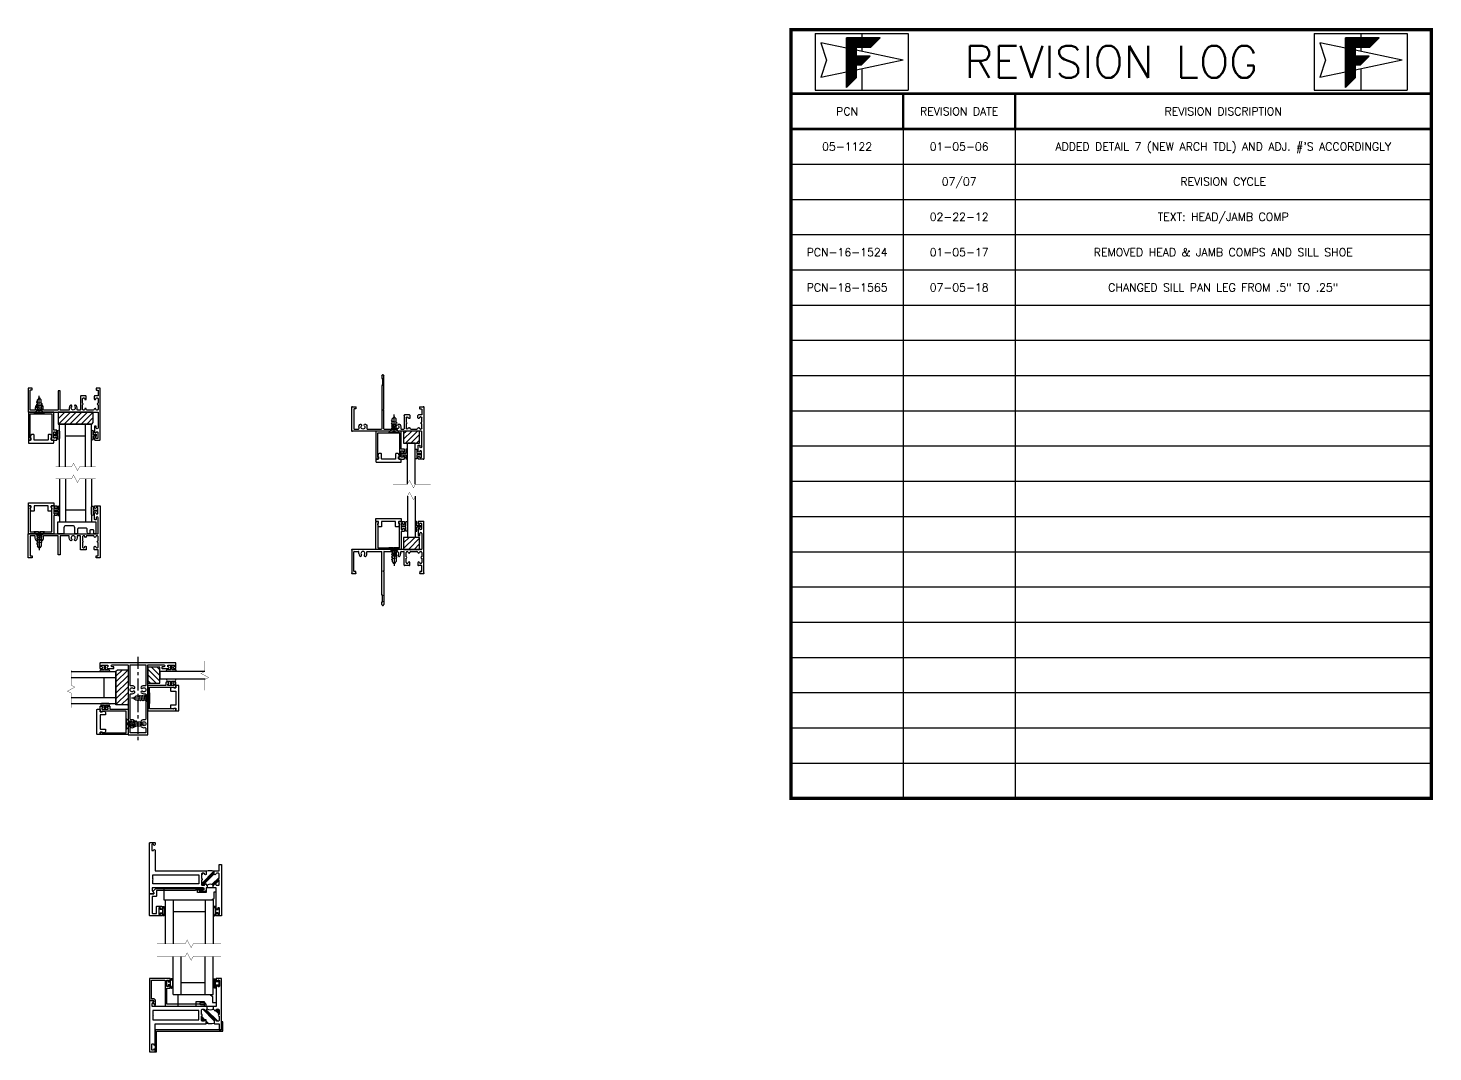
# Model space of a CAD drawing. Extents: x -29.3 to 58.9, y -1.2 to 31.7.
# Drawn here: x 14.96 to 58.85, y -0.31 to 31.66 of the extents above; entities that cross this region are included whole.
import ezdxf
from ezdxf.enums import TextEntityAlignment as Align

# ---------------------------------------------------------------- set-up
doc = ezdxf.new("R2010")
doc.units = 0
doc.header["$MEASUREMENT"] = 0
doc.linetypes.add('CENTER2', pattern=[1.125, 0.75, -0.125, 0.125, -0.125])
doc.layers.get('0').update_dxf_attribs({"linetype": 'CONTINUOUS'})
for name, color, linetype in [('CENTERLINE', 40, 'CENTER2'), ('FRAME', 1, 'CONTINUOUS'), ('GLASS', 7, 'CONTINUOUS'), ('GLAZING', 7, 'CONTINUOUS'), ('MISC', 7, 'CONTINUOUS'), ('REVISION LOG', 7, 'CONTINUOUS'), ('SEAL', 7, 'CONTINUOUS'), ('SETTING_BLOCK', 4, 'CONTINUOUS'), ('TEXT', 7, 'CONTINUOUS'), ('TITLE-BLOCK', 7, 'CONTINUOUS')]:
    doc.layers.add(name, color=color, linetype=linetype)
doc.styles.get("Standard").update_dxf_attribs({"font": 'simplex.shx'})
pattern_1 = [(45, (-3.13188, 1.49164), (-0.08838835, 0.08838835), [])]

# ---------------------------------------------------------------- blocks, each defined once
blk = doc.blocks.new('2058')
for p, q in [((0.985, 0.865), (0.985, 0.831)), ((0.985, 0.831), (0.985, 0.812)), ((0.985, 0.637), (0.985, 0.448)), ((1.148, 0.875), (0.995, 0.875)), ((1.035, 0.812), (1.035, 0.815)), ((1.035, 0.632), (1.035, 0.637)), ((1.035, 0.448), (1.035, 0.496)), ((1.045, 0.825), (1.075, 0.825)), ((1.075, 0.622), (1.045, 0.622)), ((1.085, 0.815), (1.085, 0.632)), ((1.096, 0.496), (1.096, 0.015)), ((1.158, -0.74), (1.158, 0.865)), ((1.081, 0), (-1.081, 0)), ((0.995, 0.438), (1.025, 0.438)), ((-1.091, -0.01), (-1.091, -0.74)), ((-1.029, -0.681), (-1.029, -0.072)), ((-1.019, -0.062), (-0.876, -0.062)), ((-0.866, -0.125), (-0.866, -0.072)), ((-0.616, -0.125), (-0.616, -0.072)), ((-0.606, -0.062), (-0.164, -0.062)), ((-0.154, -1.41), (-0.154, -0.072)), ((-0.092, -0.072), (-0.092, -0.662)), ((-0.082, -0.062), (0.183, -0.062)), ((0.193, -0.125), (0.193, -0.072)), ((0.443, -0.125), (0.443, -0.072)), ((0.453, -0.062), (0.533, -0.062)), ((0.543, -0.488), (0.543, -0.072)), ((0.606, -0.225), (0.606, -0.093)), ((0.606, -0.407), (0.606, -0.275)), ((0.637, -0.062), (0.645, -0.062)), ((0.645, -0.438), (0.637, -0.438)), ((0.726, -0.488), (0.726, -0.413)), ((0.757, -0.062), (0.945, -0.062)), ((0.976, -0.413), (0.976, -0.488)), ((1.057, -0.062), (1.065, -0.062)), ((1.065, -0.438), (1.057, -0.438)), ((1.096, -0.093), (1.096, -0.225)), ((1.096, -0.275), (1.096, -0.407)), ((-1.081, -0.75), (-0.976, -0.75)), ((-0.976, -0.688), (-1.019, -0.688)), ((-0.966, -0.74), (-0.966, -0.698)), ((-0.117, -0.662), (-0.091, -0.662)), ((-0.117, -0.662), (-0.092, -0.687)), ((-0.092, -0.687), (-0.092, -1.719)), ((0.711, -0.503), (0.558, -0.503)), ((1.086, -0.503), (0.991, -0.503)), ((1.033, -0.697), (1.033, -0.74)), ((1.086, -0.687), (1.043, -0.687)), ((1.043, -0.75), (1.148, -0.75)), ((1.096, -0.677), (1.096, -0.513)), ((-0.127, -1.437), (-0.154, -1.41)), ((-0.154, -1.652), (-0.127, -1.625)), ((-0.154, -1.719), (-0.154, -1.652)), ((-0.127, -1.625), (-0.127, -1.437))]:
    blk.add_line(p, q)
for centre, radius, start, end in [((0.995, 0.865), 0.01, 90, 180), ((1.01, 0.812), 0.025, 180, 0), ((1.01, 0.637), 0.025, 0, 180), ((0.995, 0.448), 0.01, 180, 270), ((1.025, 0.448), 0.01, 270, 360), ((1.045, 0.815), 0.01, 90, 180), ((1.045, 0.632), 0.01, 180, 270), ((1.066, 0.496), 0.0305, 0, 180), ((1.075, 0.815), 0.01, 0, 90), ((1.075, 0.632), 0.01, 270, 360), ((1.148, 0.865), 0.01, 0, 90), ((1.081, 0.015), 0.015, 270, 0), ((-1.081, -0.01), 0.01, 90, 180), ((-1.019, -0.072), 0.01, 90, 180), ((-0.876, -0.072), 0.01, 0, 90), ((-0.741, -0.125), 0.125, 180, 220.5288), ((-0.813, -0.186), 0.0312, 220.5288, 40.5287), ((-0.741, -0.125), 0.0625, 319.4712, 220.5288), ((-0.67, -0.186), 0.0312, 139.4712, 319.4712), ((-0.741, -0.125), 0.125, 319.4712, 0), ((-0.606, -0.072), 0.01, 90, 180), ((-0.164, -0.072), 0.01, 0, 90), ((-0.082, -0.072), 0.01, 90, 180), ((0.183, -0.072), 0.01, 360, 90), ((0.318, -0.125), 0.125, 180, 220.5288), ((0.247, -0.186), 0.0312, 220.5288, 40.5287), ((0.318, -0.125), 0.0625, 319.4712, 220.5288), ((0.39, -0.186), 0.0312, 139.4712, 319.4712), ((0.318, -0.125), 0.125, 319.4712, 0), ((0.453, -0.072), 0.01, 90, 180), ((0.533, -0.072), 0.01, 0, 90), ((0.637, -0.093), 0.031, 90, 180), ((0.606, -0.25), 0.025, 270, 90), ((0.637, -0.407), 0.031, 180, 270), ((0.645, -0.093), 0.031, 6.1506, 90), ((0.645, -0.407), 0.031, 270, 353.8494), ((0.701, -0.087), 0.025, 186.1506, 0), ((0.701, -0.413), 0.025, 0, 173.8494), ((0.757, -0.093), 0.031, 90, 173.8494), ((0.945, -0.093), 0.031, 6.1506, 90), ((1.001, -0.087), 0.025, 180, 353.8494), ((1.001, -0.413), 0.025, 6.1506, 180), ((1.057, -0.093), 0.031, 90, 173.8494), ((1.057, -0.407), 0.031, 186.1506, 270), ((1.065, -0.093), 0.031, 0, 90), ((1.065, -0.407), 0.031, 270, 0), ((1.096, -0.25), 0.025, 90, 270), ((-1.081, -0.74), 0.01, 180, 270), ((-1.081, -0.74), 0.01, 180, 270), ((-1.019, -0.678), 0.01, 180, 270), ((-0.976, -0.698), 0.01, 0, 90), ((-0.976, -0.74), 0.01, 270, 0), ((0.558, -0.488), 0.015, 180, 270), ((0.711, -0.488), 0.015, 270, 0), ((0.991, -0.488), 0.015, 180, 270), ((1.043, -0.697), 0.01, 90, 180), ((1.043, -0.74), 0.01, 180, 270), ((1.086, -0.513), 0.01, 360, 90), ((1.086, -0.677), 0.01, 270, 360), ((1.148, -0.74), 0.01, 270, 0), ((-0.123, -1.719), 0.031, 180, 0)]:
    blk.add_arc(centre, radius, start, end)
for p in [(1.148, 0.875), (1.148, 0.875), (-1.091, -0.01), (-1.081, 0), (-1.081, 0), (0.274, -0.202), (0.363, -0.202), (-1.091, -0.74), (-1.081, -0.75), (-0.966, -0.74), (1.033, -0.74), (1.148, -0.75), (1.158, -0.74), (-0.127, -1.437), (-0.127, -1.625), (-0.123, -1.75)]:
    blk.add_point(p)
blk = doc.blocks.new('Flat_HD_#8xp50')
for p, q in [((-0.027, 0.043), (-0.166, 0.043)), ((-0.166, 0.043), (-0.082, -0.057)), ((-0.027, 0.043), (-0.027, -0.002)), ((0, 0.06), (0, -0.522)), ((0.166, 0.043), (0.027, 0.043)), ((0.027, 0.043), (0.027, -0.002)), ((0.166, 0.043), (0.082, -0.057)), ((0.082, -0.057), (-0.082, -0.057)), ((0.027, -0.002), (-0.027, -0.002))]:
    blk.add_line(p, q)
at = {"linetype": 'Continuous'}
for p, q in [((-0.044, -0.057), (-0.065, -0.06)), ((0.065, -0.122), (-0.065, -0.141)), ((-0.061, -0.057), (-0.061, -0.059)), ((-0.061, -0.08), (-0.061, -0.141)), ((-0.061, -0.162), (-0.061, -0.222)), ((0.065, -0.204), (-0.061, -0.222)), ((-0.061, -0.243), (-0.061, -0.303)), ((0.065, -0.285), (-0.061, -0.303)), ((-0.061, -0.324), (-0.061, -0.389)), ((0.061, -0.057), (0.061, -0.102)), ((0.061, -0.123), (0.061, -0.183)), ((0.061, -0.204), (0.061, -0.264)), ((0.061, -0.286), (0.061, -0.389)), ((-0.006, -0.457), (0.006, -0.457))]:
    blk.add_line(p, q, dxfattribs=at)
for centre, radius, start, end in [((-0.061, -0.08), 0.0211, 90, 270), ((-0.061, -0.08), 0.0211, 90, 270), ((-0.061, -0.162), 0.0211, 90, 270), ((-0.061, -0.162), 0.0211, 90, 270), ((-0.061, -0.243), 0.0211, 90, 270), ((-0.061, -0.324), 0.0211, 90, 270), ((-0.137, -0.496), 0.131, 20.7051, 54.5638), ((0.137, -0.496), 0.131, 125.4362, 159.2949), ((0.061, -0.102), 0.0211, 270, 90), ((0.061, -0.183), 0.0211, 270, 90), ((0.061, -0.264), 0.0211, 276.6964, 90), ((-0.006, -0.448), 0.00861, 191.7651, 270), ((0.006, -0.448), 0.00861, 270, 348.2349)]:
    blk.add_arc(centre, radius, start, end, dxfattribs=at)
blk = doc.blocks.new('2017 SCREW ON STOP')
blk.add_lwpolyline([(0.89, 0.7925, -0.4142136), (0.88, 0.7825), (0.85, 0.7825, -0.4142136), (0.84, 0.7925), (0.84, 0.81, 0.4142136), (0.83, 0.82), (0.8, 0.82, 0.4142136), (0.79, 0.81), (0.79, 0.63, 0.4142136), (0.8, 0.62), (0.83, 0.62, 0.4142136), (0.84, 0.63), (0.84, 0.6475, -0.4142136), (0.85, 0.6575), (0.88, 0.6575, -0.4142136), (0.89, 0.6475), (0.89, 0.575, -0.4142136), (0.88, 0.565), (0.8, 0.565, 0.4142136), (0.79, 0.555), (0.79, 0), (0, 0), (0, 0.865, -0.4142136), (0.01, 0.875), (0.065, 0.875, -0.4142136), (0.075, 0.865), (0.075, 0.83, -0.4142136), (0.065, 0.82, 0.4142136), (0.055, 0.81), (0.055, 0.055), (0.735, 0.055), (0.735, 0.81, 0.4142136), (0.725, 0.82, -0.4142136), (0.715, 0.83), (0.715, 0.865, -0.4142136), (0.725, 0.875), (0.88, 0.875, -0.4142136), (0.89, 0.865)], format="xyb", close=True)
blk = doc.blocks.new('2016 SREW STOP CAP')
blk.add_lwpolyline([(-0.385, 0.095), (0, 0.095, -0.414214), (0.01, 0.085), (0.01, 0.01, -0.414214), (0, 0), (-0.06, 0, 0.414214), (-0.07, -0.01), (-0.07, -0.065), (-0.05, -0.076, -0.339454), (-0.045, -0.088), (-0.061, -0.146, -0.339454), (-0.09, -0.168), (-0.155, -0.168, -0.414214), (-0.165, -0.158), (-0.165, -0.01, 0.414214), (-0.175, 0), (-0.385, 0), (-0.595, 0, 0.414214), (-0.605, -0.01), (-0.605, -0.158, -0.414214), (-0.615, -0.168), (-0.68, -0.168, -0.339454), (-0.709, -0.146), (-0.725, -0.088, -0.339454), (-0.72, -0.076), (-0.7, -0.065), (-0.7, -0.01, 0.414214), (-0.71, 0), (-0.77, 0, -0.414214), (-0.78, 0.01), (-0.78, 0.085, -0.414214), (-0.77, 0.095)], format="xyb", close=True)
blk = doc.blocks.new('2018 RF TDL')
for points in [[(-2.24, -0.31), (-0.072, -0.31, -0.414214), (-0.062, -0.32), (-0.062, -0.811, -1), (-0.123, -0.811), (-0.123, -0.76, 0.414214), (-0.133, -0.75), (-0.163, -0.75, 0.414214), (-0.173, -0.76), (-0.173, -0.949, 1), (-0.123, -0.949), (-0.123, -0.937), (-0.073, -0.937), (-0.073, -1.137), (-0.123, -1.137), (-0.123, -1.124, 1), (-0.173, -1.124), (-0.173, -1.177, 0.414214), (-0.163, -1.187), (-0.01, -1.187, 0.414214), (0, -1.177), (0, 1.177, 0.414214), (-0.01, 1.187), (-0.163, 1.187, 0.414214), (-0.173, 1.177), (-0.173, 1.124, 1), (-0.123, 1.124), (-0.123, 1.137), (-0.073, 1.137), (-0.073, 0.937), (-0.123, 0.937), (-0.123, 0.949, 1), (-0.173, 0.949), (-0.173, 0.76, 0.414214), (-0.163, 0.75), (-0.133, 0.75, 0.414214), (-0.123, 0.76), (-0.123, 0.809, -1), (-0.062, 0.809), (-0.062, 0.32, -0.414214), (-0.072, 0.31), (-2.24, 0.31, 0.414214), (-2.25, 0.3), (-2.25, -0.3, 0.414214)], [(-2.051, -0.248), (-2.178, -0.248, -0.414214), (-2.188, -0.238), (-2.188, 0.238, -0.414214), (-2.178, 0.248), (-2.051, 0.248, -0.477743), (-2.022, 0.212, 0.234457), (-1.994, 0.104, 1), (-1.947, 0.145, -2.17601), (-1.853, 0.145, 1), (-1.806, 0.104, 0.234457), (-1.778, 0.212, -0.477743), (-1.749, 0.248), (-0.991, 0.248, -0.477743), (-0.962, 0.212, 0.234457), (-0.934, 0.104, 1), (-0.887, 0.145, -2.17601), (-0.793, 0.145, 1), (-0.746, 0.104, 0.234457), (-0.718, 0.212, -0.477743), (-0.689, 0.248), (-0.072, 0.248, -0.414214), (-0.062, 0.238), (-0.062, -0.238, -0.414214), (-0.072, -0.248), (-0.689, -0.248, -0.477743), (-0.718, -0.212, 0.234457), (-0.746, -0.104, 1), (-0.793, -0.145, -2.17601), (-0.887, -0.145, 1), (-0.934, -0.104, 0.234457), (-0.962, -0.212, -0.477743), (-0.991, -0.248), (-1.749, -0.248, -0.477743), (-1.778, -0.212, 0.234457), (-1.806, -0.104, 1), (-1.853, -0.145, -2.17601), (-1.947, -0.145, 1), (-1.994, -0.104, 0.234457), (-2.022, -0.212, -0.477743)]]:
    blk.add_lwpolyline(points, format="xyb", close=True)
blk = doc.blocks.new('*X8')
at = {"color": 0}
for p, q in [((7.233, 10.235), (7.463, 10.465)), ((7.233, 10.245), (7.452, 10.465)), ((7.233, 10.256), (7.442, 10.465)), ((7.233, 10.266), (7.431, 10.465)), ((7.233, 10.277), (7.42, 10.465)), ((7.233, 10.288), (7.41, 10.465)), ((7.233, 10.298), (7.399, 10.465)), ((7.233, 10.309), (7.389, 10.465)), ((7.233, 10.319), (7.378, 10.465)), ((7.233, 10.33), (7.367, 10.465)), ((7.233, 10.341), (7.357, 10.465)), ((7.233, 10.351), (7.346, 10.465)), ((7.233, 10.362), (7.336, 10.465)), ((7.233, 10.372), (7.325, 10.465)), ((7.233, 10.383), (7.314, 10.465)), ((7.233, 10.394), (7.304, 10.465)), ((7.233, 10.404), (7.293, 10.465)), ((7.233, 10.415), (7.283, 10.465)), ((7.233, 10.426), (7.272, 10.465)), ((7.233, 10.436), (7.261, 10.465)), ((7.233, 10.447), (7.251, 10.465)), ((7.233, 10.457), (7.24, 10.465)), ((7.355, 10.337), (7.233, 10.459)), ((7.355, 10.326), (7.233, 10.448)), ((7.355, 10.316), (7.233, 10.438)), ((7.355, 10.305), (7.233, 10.427)), ((7.355, 10.295), (7.233, 10.416)), ((7.355, 10.284), (7.233, 10.406)), ((7.355, 10.273), (7.233, 10.395)), ((7.355, 10.263), (7.233, 10.385)), ((7.355, 10.252), (7.233, 10.374)), ((7.355, 10.241), (7.233, 10.363)), ((7.355, 10.348), (7.238, 10.465)), ((7.365, 10.348), (7.249, 10.465)), ((7.375, 10.348), (7.259, 10.465)), ((7.386, 10.348), (7.27, 10.465)), ((7.396, 10.348), (7.28, 10.465)), ((7.407, 10.348), (7.291, 10.465)), ((7.418, 10.348), (7.302, 10.465)), ((7.428, 10.348), (7.312, 10.465)), ((7.439, 10.348), (7.323, 10.465)), ((7.449, 10.348), (7.333, 10.465)), ((7.46, 10.348), (7.344, 10.465)), ((7.471, 10.348), (7.355, 10.465)), ((7.357, 10.348), (7.473, 10.465)), ((7.481, 10.348), (7.365, 10.465)), ((7.368, 10.348), (7.484, 10.465)), ((7.492, 10.348), (7.376, 10.465)), ((7.379, 10.348), (7.495, 10.465)), ((7.503, 10.348), (7.386, 10.465)), ((7.389, 10.348), (7.505, 10.465)), ((7.513, 10.348), (7.397, 10.465)), ((7.4, 10.348), (7.516, 10.465)), ((7.524, 10.348), (7.408, 10.465)), ((7.41, 10.348), (7.526, 10.465)), ((7.534, 10.348), (7.418, 10.465)), ((7.421, 10.348), (7.537, 10.465)), ((7.542, 10.351), (7.429, 10.465)), ((7.432, 10.348), (7.548, 10.465)), ((7.548, 10.356), (7.439, 10.465)), ((7.442, 10.348), (7.558, 10.465)), ((7.553, 10.362), (7.45, 10.465)), ((7.453, 10.348), (7.569, 10.465)), ((7.558, 10.367), (7.461, 10.465)), ((7.463, 10.348), (7.58, 10.465)), ((7.563, 10.372), (7.471, 10.465)), ((7.474, 10.348), (7.59, 10.465)), ((7.569, 10.378), (7.482, 10.465)), ((7.485, 10.348), (7.601, 10.465)), ((7.574, 10.383), (7.492, 10.465)), ((7.495, 10.348), (7.611, 10.465)), ((7.579, 10.388), (7.503, 10.465)), ((7.506, 10.348), (7.622, 10.465)), ((7.585, 10.394), (7.514, 10.465)), ((7.516, 10.348), (7.633, 10.465)), ((7.59, 10.399), (7.524, 10.465)), ((7.527, 10.348), (7.643, 10.465)), ((7.595, 10.404), (7.535, 10.465)), ((7.538, 10.348), (7.654, 10.465)), ((7.601, 10.409), (7.546, 10.465)), ((7.606, 10.415), (7.556, 10.465)), ((7.611, 10.42), (7.567, 10.465)), ((7.616, 10.425), (7.577, 10.465)), ((7.622, 10.431), (7.588, 10.465)), ((7.627, 10.436), (7.599, 10.465)), ((7.632, 10.441), (7.609, 10.465)), ((7.638, 10.447), (7.62, 10.465)), ((7.643, 10.452), (7.63, 10.465)), ((7.648, 10.457), (7.641, 10.465)), ((7.654, 10.462), (7.652, 10.465)), ((7.44, 10.145), (7.233, 10.353)), ((7.233, 10.224), (7.355, 10.346)), ((7.435, 10.14), (7.233, 10.342)), ((7.233, 10.213), (7.355, 10.335)), ((7.43, 10.135), (7.233, 10.332)), ((7.233, 10.203), (7.355, 10.325)), ((7.424, 10.129), (7.233, 10.321)), ((7.233, 10.192), (7.355, 10.314)), ((7.416, 10.127), (7.233, 10.31)), ((7.233, 10.182), (7.355, 10.304)), ((7.405, 10.127), (7.233, 10.3)), ((7.233, 10.171), (7.355, 10.293)), ((7.395, 10.127), (7.233, 10.289)), ((7.233, 10.16), (7.355, 10.282)), ((7.384, 10.127), (7.233, 10.279)), ((7.233, 10.15), (7.355, 10.272)), ((7.373, 10.127), (7.233, 10.268)), ((7.233, 10.139), (7.355, 10.261)), ((7.363, 10.127), (7.233, 10.257)), ((7.233, 10.129), (7.355, 10.25)), ((7.355, 10.125), (7.233, 10.247)), ((7.233, 10.118), (7.355, 10.24)), ((7.233, 10.012), (7.457, 10.236)), ((7.233, 10.022), (7.446, 10.236)), ((7.233, 10.033), (7.436, 10.236)), ((7.233, 10.044), (7.425, 10.236)), ((7.233, 10.054), (7.415, 10.236)), ((7.233, 10.065), (7.404, 10.236)), ((7.233, 10.076), (7.393, 10.236)), ((7.233, 10.086), (7.383, 10.236)), ((7.233, 10.097), (7.372, 10.236)), ((7.233, 10.107), (7.362, 10.236)), ((7.355, 10.114), (7.233, 10.236)), ((7.355, 10.104), (7.233, 10.226)), ((7.355, 10.093), (7.233, 10.215)), ((7.355, 10.082), (7.233, 10.204)), ((7.355, 10.072), (7.233, 10.194)), ((7.355, 10.061), (7.233, 10.183)), ((7.359, 10.127), (7.468, 10.236)), ((7.446, 10.151), (7.36, 10.236)), ((7.37, 10.127), (7.478, 10.236)), ((7.451, 10.156), (7.371, 10.236)), ((7.38, 10.127), (7.489, 10.236)), ((7.456, 10.161), (7.382, 10.236)), ((7.391, 10.127), (7.5, 10.236)), ((7.462, 10.167), (7.392, 10.236)), ((7.402, 10.127), (7.51, 10.236)), ((7.467, 10.172), (7.403, 10.236)), ((7.412, 10.127), (7.521, 10.236)), ((7.472, 10.177), (7.413, 10.236)), ((7.477, 10.182), (7.424, 10.236)), ((7.483, 10.188), (7.435, 10.236)), ((7.488, 10.193), (7.445, 10.236)), ((7.493, 10.198), (7.456, 10.236)), ((7.499, 10.204), (7.466, 10.236)), ((7.504, 10.209), (7.477, 10.236)), ((7.509, 10.214), (7.488, 10.236)), ((7.515, 10.22), (7.498, 10.236)), ((7.52, 10.225), (7.509, 10.236)), ((7.525, 10.23), (7.519, 10.236)), ((7.531, 10.236), (7.53, 10.236)), ((7.355, 10.051), (7.233, 10.172)), ((7.355, 10.04), (7.233, 10.162)), ((7.355, 10.029), (7.233, 10.151)), ((7.355, 10.019), (7.233, 10.141)), ((7.355, 10.008), (7.233, 10.13)), ((7.233, 10.001), (7.355, 10.123)), ((7.355, 9.998), (7.233, 10.119)), ((7.233, 9.991), (7.355, 10.113)), ((7.355, 9.987), (7.233, 10.109)), ((7.233, 9.98), (7.355, 10.102)), ((7.355, 9.976), (7.233, 10.098)), ((7.233, 9.969), (7.355, 10.091)), ((7.355, 9.966), (7.233, 10.088)), ((7.233, 9.959), (7.355, 10.081)), ((7.35, 9.96), (7.233, 10.077)), ((7.233, 9.948), (7.355, 10.07)), ((7.345, 9.955), (7.233, 10.066)), ((7.233, 9.938), (7.355, 10.06)), ((7.339, 9.949), (7.233, 10.056)), ((7.233, 9.927), (7.355, 10.049)), ((7.334, 9.944), (7.233, 10.045)), ((7.233, 9.916), (7.355, 10.038)), ((7.329, 9.939), (7.233, 10.035)), ((7.233, 9.906), (7.355, 10.028)), ((7.324, 9.933), (7.233, 10.024)), ((7.233, 9.895), (7.355, 10.017)), ((7.318, 9.928), (7.233, 10.013)), ((7.233, 9.885), (7.355, 10.007)), ((7.313, 9.923), (7.233, 10.003)), ((7.233, 9.874), (7.355, 9.996)), ((7.308, 9.917), (7.233, 9.992)), ((7.233, 9.863), (7.355, 9.985)), ((7.302, 9.912), (7.233, 9.982)), ((7.233, 9.853), (7.355, 9.975)), ((7.297, 9.907), (7.233, 9.971)), ((7.292, 9.902), (7.233, 9.96)), ((7.286, 9.896), (7.233, 9.95)), ((7.281, 9.891), (7.233, 9.939)), ((7.276, 9.886), (7.233, 9.929)), ((7.271, 9.88), (7.233, 9.918)), ((7.265, 9.875), (7.233, 9.907)), ((7.26, 9.87), (7.233, 9.897)), ((7.255, 9.864), (7.233, 9.886)), ((7.249, 9.859), (7.233, 9.876)), ((7.244, 9.854), (7.233, 9.865)), ((7.239, 9.849), (7.233, 9.854)), ((7.233, 9.843), (7.233, 9.844))]:
    blk.add_line(p, q, dxfattribs=at)
blk = doc.blocks.new('05P11-Z-BAR')
h = blk.add_hatch()
h.set_pattern_fill('PLAST', angle=45, style=0)
h.set_pattern_definition([(45, (-0.3846, -1e-07), (-0.176777, 0.176777), []), (45, (-0.4067, 0.0221), (-0.176777, 0.176777), []), (45, (-0.4288, 0.0442), (-0.176777, 0.176777), [])])
h.paths.add_polyline_path([(0.006, 1.12, -0.414214), (-0.018, 1.145, -0.414214), (0.006, 1.17), (0.006, 1.302, 0.414214), (-0.025, 1.333), (-0.063, 1.333, 0.38311), (-0.094, 1.305, -0.947716), (-0.143, 1.308), (-0.143, 1.403, 0.087329), (-0.394, 1.403), (-0.394, 1.308, -1), (-0.443, 1.308, 0.352985), (-0.473, 1.333), (-0.512, 1.333, 0.414214), (-0.544, 1.302), (-0.544, 1.17, -0.414214), (-0.518, 1.145, -0.414214), (-0.544, 1.12), (-0.544, 0.988, 0.414214), (-0.512, 0.957), (-0.474, 0.957, 0.38311), (-0.443, 0.985, -0.898027), (-0.394, 0.985, 0.38311), (-0.363, 0.957, -0.325577), (-0.174, 0.957, 0.363634), (-0.143, 0.982, -0.947716), (-0.094, 0.985, 0.38311), (-0.063, 0.957), (-0.025, 0.957, 0.414214), (0.006, 0.988)])
blk.add_line((-0.087, 0.877), (-0.087, 0.877))
for points in [[(-2.164, 2.28, -0.414214), (-2.154, 2.29), (-2.001, 2.29, -0.414214), (-1.991, 2.28), (-1.991, 2.226, -1), (-2.041, 2.226), (-2.041, 2.23, 0.414214), (-2.051, 2.24), (-2.081, 2.24, 0.414214), (-2.091, 2.23), (-2.091, 2.05, 0.414214), (-2.081, 2.04), (-2.051, 2.04, 0.414214), (-2.041, 2.05), (-2.041, 2.051, -1), (-1.991, 2.051), (-1.991, 1.413), (-0.403, 1.413, -0.414214), (-0.394, 1.403), (-0.394, 1.306, -0.888834), (-0.443, 1.306, 0.377258), (-0.474, 1.333), (-0.512, 1.333, 0.414214), (-0.544, 1.302), (-0.544, 1.17, -1), (-0.544, 1.12), (-0.544, 0.988, 0.414214), (-0.512, 0.957), (-0.474, 0.957, 0.383109), (-0.443, 0.985, -0.898027), (-0.394, 0.985, 0.38311), (-0.363, 0.957), (-0.363, 0.877), (-0.394, 0.877), (-0.394, 0.842, -0.414214), (-0.483, 0.752), (-0.571, 0.752, -1), (-0.571, 0.806), (-0.486, 0.806, 0.859155), (-0.486, 0.877), (-2.074, 0.877, 0.414214), (-2.084, 0.867), (-2.084, 0.797, 0.131652), (-2.082, 0.792), (-2.035, 0.709, -0.577353), (-2.048, 0.687), (-2.154, 0.687, -0.414214), (-2.164, 0.697), (-2.164, 2.28)], [(-0.025, 0.957, 0.414214), (0.006, 0.988), (0.006, 1.12, -1), (0.006, 1.17), (0.006, 1.302, 0.414214), (-0.025, 1.333), (-0.063, 1.333, 0.38311), (-0.094, 1.305, -0.947716), (-0.143, 1.308), (-0.143, 1.403, -0.414214), (-0.133, 1.413), (0.006, 1.413), (0.006, 1.603), (0.086, 1.603), (0.086, 0.01, -0.414214), (0.077, 0), (-0.077, 0, -0.414214), (-0.087, 0.01), (-0.087, 0.064, -1), (-0.037, 0.064), (-0.037, 0.06, 0.414214), (-0.027, 0.05), (0.003, 0.05, 0.414214), (0.014, 0.06), (0.014, 0.24, 0.414214), (0.003, 0.25), (-0.027, 0.25, 0.414214), (-0.037, 0.24), (-0.037, 0.239, -1), (-0.087, 0.239), (-0.087, 0.877), (-0.174, 0.877), (-0.174, 0.957, 0.363634), (-0.143, 0.982, -0.947716), (-0.094, 0.985, 0.38311), (-0.063, 0.957), (-0.025, 0.957)]]:
    blk.add_lwpolyline(points, format="xyb")
blk.add_lwpolyline([(-2.063, 1.16), (-2.063, 1.288), (-0.623, 1.288), (-0.623, 1.002), (-2.063, 1.002), (-2.063, 1.129), (-2.048, 1.145)], close=True)
at = {"color": 7}
for centre, radius, start, end in [((-0.269, 0.638), 0.775, 80.7195, 99.2805), ((-0.269, 0.828), 0.16, 53.9319, 126.0681)]:
    blk.add_arc(centre, radius, start, end, dxfattribs=at)
blk = doc.blocks.new('05P12-1.25in_GLASS_STOP')
for p, q in [((-1.588, 0.25), (-1.624, 0.25)), ((-1.624, 0.25), (-1.624, 0.05)), ((-1.624, 0.05), (-1.588, 0.05)), ((-1.588, 0.197), (-1.588, 0.25)), ((-1.526, 0.197), (-1.588, 0.197)), ((-1.588, 0.05), (-1.588, 0.102)), ((-1.588, 0.102), (-1.526, 0.102)), ((-0.084, 0.197), (-0.022, 0.197)), ((-0.022, 0.102), (-0.084, 0.102)), ((-0.022, 0.197), (-0.022, 0.25)), ((-0.022, 0.25), (0.013, 0.25)), ((-0.022, 0.05), (-0.022, 0.102)), ((0.013, 0.05), (-0.022, 0.05)), ((0.013, 0.25), (0.013, 0.05))]:
    blk.add_line(p, q)
blk.add_lwpolyline([(-1.573, 0.24, 0.414214), (-1.583, 0.25), (-1.614, 0.25, 0.414214), (-1.624, 0.24), (-1.624, 0.06, 0.414214), (-1.614, 0.05), (-1.583, 0.05, 0.414214), (-1.573, 0.06), (-1.573, 0.063, -0.414214), (-1.548, 0.088), (-1.548, 0.088, -0.414214), (-1.523, 0.063), (-1.523, 0.01, -0.414214), (-1.533, 0), (-2.163, 0), (-2.163, 0.677, -0.414214), (-2.154, 0.687), (-2.047, 0.687, 0.57735), (-2.034, 0.709), (-2.059, 0.754, -0.339454), (-2.057, 0.773), (-2.002, 0.828, -0.668179), (-1.977, 0.817), (-1.977, 0.702, -0.414214), (-2.047, 0.632), (-2.098, 0.632, 0.414214), (-2.108, 0.622), (-2.108, 0.055), (-1.688, 0.055, 0.414214), (-1.679, 0.065), (-1.679, 0.85, -0.414214), (-1.669, 0.86), (-0.474, 0.86, -0.414214), (-0.447, 0.833), (-0.447, 0.832, -0.414214), (-0.474, 0.805), (-1.614, 0.805, 0.414214), (-1.624, 0.795), (-1.624, 0.31, 0.414214), (-1.614, 0.3), (-1.533, 0.3, -0.414214), (-1.523, 0.29), (-1.523, 0.238, -0.414214), (-1.548, 0.213), (-1.548, 0.213, -0.414214), (-1.573, 0.238)], format="xyb", close=True)
at = {"extrusion": (0, 0, -1)}
blk.add_ellipse((-1.479, 0.15), major_axis=(0, 0.129), ratio=0.232303, dxfattribs=at)
blk.add_ellipse((-0.131, 0.15), major_axis=(0, 0.129), ratio=0.232303)
for points in [[(-1.526, 0.197), (-1.524, 0.219), (-1.521, 0.239), (-1.512, 0.269), (-1.508, 0.28), (-1.495, 0.294), (-1.487, 0.298), (-1.479, 0.298), (-1.468, 0.298), (-1.46, 0.292), (-1.451, 0.279), (-1.447, 0.272), (-1.437, 0.244), (-1.433, 0.215), (-1.428, 0.136), (-1.432, 0.085), (-1.444, 0.034), (-1.448, 0.022), (-1.464, 0.005), (-1.478, 0), (-1.499, 0.008), (-1.504, 0.016), (-1.512, 0.032), (-1.515, 0.041), (-1.522, 0.067), (-1.524, 0.084), (-1.526, 0.102)], [(-0.084, 0.197), (-0.086, 0.219), (-0.089, 0.239), (-0.098, 0.269), (-0.102, 0.28), (-0.115, 0.294), (-0.123, 0.298), (-0.131, 0.298), (-0.142, 0.298), (-0.15, 0.292), (-0.159, 0.279), (-0.163, 0.272), (-0.173, 0.244), (-0.177, 0.215), (-0.182, 0.136), (-0.178, 0.085), (-0.166, 0.034), (-0.162, 0.022), (-0.146, 0.005), (-0.132, 0), (-0.111, 0.008), (-0.106, 0.016), (-0.098, 0.032), (-0.095, 0.041), (-0.088, 0.067), (-0.086, 0.084), (-0.084, 0.102)]]:
    blk.add_open_spline(points, degree=3, knots=[5.075676, 5.075676, 5.075676, 5.075676, 5.596595, 5.596595, 6.055763, 6.055763, 6.283185, 6.283185, 6.283185, 6.572914, 6.572914, 6.862642, 6.862642, 7.608886, 7.608886, 8.676451, 8.676451, 9.18434, 9.18434, 9.518242, 9.518242, 9.852144, 9.852144, 10.186046, 10.186046, 10.631436, 10.631436, 10.631436, 10.631436])
blk = doc.blocks.new('05P10-1.5in_GLASS_STOP')
for p, q in [((-1.838, 0.25), (-1.873, 0.25)), ((-1.873, 0.25), (-1.873, 0.05)), ((-1.873, 0.05), (-1.838, 0.05)), ((-1.838, 0.197), (-1.838, 0.25)), ((-1.776, 0.197), (-1.838, 0.197)), ((-1.838, 0.05), (-1.838, 0.102)), ((-1.838, 0.102), (-1.776, 0.102)), ((-0.084, 0.197), (-0.022, 0.197)), ((-0.022, 0.102), (-0.084, 0.102)), ((-0.022, 0.197), (-0.022, 0.25)), ((-0.022, 0.25), (0.013, 0.25)), ((-0.022, 0.05), (-0.022, 0.102)), ((0.013, 0.05), (-0.022, 0.05)), ((0.013, 0.25), (0.013, 0.05))]:
    blk.add_line(p, q)
blk.add_lwpolyline([(-1.823, 0.239), (-1.823, 0.24, 0.414214), (-1.833, 0.25), (-1.858, 0.25, 0.414214), (-1.873, 0.235), (-1.873, 0.065, 0.414214), (-1.858, 0.05), (-1.833, 0.05, 0.414214), (-1.823, 0.06), (-1.823, 0.064, -0.414214), (-1.799, 0.089), (-1.798, 0.089, -0.414214), (-1.773, 0.064), (-1.773, 0.015, -0.414214), (-1.788, 0), (-2.153, 0, -0.414214), (-2.163, 0.01), (-2.163, 0.677, -0.414214), (-2.153, 0.687), (-2.047, 0.687, 0.57735), (-2.035, 0.709), (-2.057, 0.748, -0.339454), (-2.053, 0.778), (-1.974, 0.857, -0.198912), (-1.967, 0.86), (-0.529, 0.86, -0.414214), (-0.502, 0.833), (-0.502, 0.832, -0.414214), (-0.529, 0.805), (-0.727, 0.805), (-0.727, 0.798), (-1.942, 0.798, 0.414214), (-1.952, 0.788), (-1.952, 0.617, -0.414214), (-1.962, 0.607), (-2.073, 0.607, 0.414214), (-2.083, 0.597), (-2.083, 0.09, 0.414214), (-2.073, 0.08), (-1.956, 0.08, 0.414214), (-1.946, 0.09), (-1.946, 0.293, -0.414214), (-1.936, 0.303), (-1.788, 0.303, -0.414214), (-1.773, 0.288), (-1.773, 0.239, -0.414214), (-1.798, 0.214), (-1.799, 0.214, -0.414214)], format="xyb", close=True)
at = {"extrusion": (0, 0, -1)}
blk.add_ellipse((-1.729, 0.15), major_axis=(0, 0.129), ratio=0.232303, dxfattribs=at)
blk.add_ellipse((-0.131, 0.15), major_axis=(0, 0.129), ratio=0.232303)
for points in [[(-1.776, 0.197), (-1.774, 0.219), (-1.771, 0.239), (-1.762, 0.269), (-1.758, 0.28), (-1.745, 0.294), (-1.737, 0.298), (-1.729, 0.298), (-1.718, 0.298), (-1.71, 0.292), (-1.701, 0.279), (-1.697, 0.272), (-1.687, 0.244), (-1.683, 0.215), (-1.678, 0.136), (-1.682, 0.085), (-1.694, 0.034), (-1.698, 0.022), (-1.714, 0.005), (-1.728, 0), (-1.749, 0.008), (-1.754, 0.016), (-1.762, 0.032), (-1.765, 0.041), (-1.772, 0.067), (-1.774, 0.084), (-1.776, 0.102)], [(-0.084, 0.197), (-0.086, 0.219), (-0.089, 0.239), (-0.098, 0.269), (-0.102, 0.28), (-0.115, 0.294), (-0.123, 0.298), (-0.131, 0.298), (-0.142, 0.298), (-0.15, 0.292), (-0.159, 0.279), (-0.163, 0.272), (-0.173, 0.244), (-0.177, 0.215), (-0.182, 0.136), (-0.178, 0.085), (-0.166, 0.034), (-0.162, 0.022), (-0.146, 0.005), (-0.132, 0), (-0.111, 0.008), (-0.106, 0.016), (-0.098, 0.032), (-0.095, 0.041), (-0.088, 0.067), (-0.086, 0.084), (-0.084, 0.102)]]:
    blk.add_open_spline(points, degree=3, knots=[5.075676, 5.075676, 5.075676, 5.075676, 5.596595, 5.596595, 6.055763, 6.055763, 6.283185, 6.283185, 6.283185, 6.572914, 6.572914, 6.862642, 6.862642, 7.608886, 7.608886, 8.676451, 8.676451, 9.18434, 9.18434, 9.518242, 9.518242, 9.852144, 9.852144, 10.186046, 10.186046, 10.631436, 10.631436, 10.631436, 10.631436])

msp = doc.modelspace()

# ---------------------------------------------------------------- hatches: boundary and pattern name
at = {"layer": 'SETTING_BLOCK'}
h = msp.add_hatch(dxfattribs=at)
h.set_pattern_fill('ANSI31', color=256, style=0)
h.set_pattern_definition(pattern_1)
h.paths.add_polyline_path([(16.954, 19.298), (17, 19.343), (17, 19.673), (15.9, 19.673), (15.9, 19.298)])
h = msp.add_hatch(dxfattribs=at)
h.set_pattern_fill('ANSI31', color=256, style=0)
h.set_pattern_definition([(45, (-3.13188, 0.49164), (-0.08838835, 0.08838835), [])])
h.paths.add_polyline_path([(26.692, 18.705), (27.192, 18.705), (27.192, 19.08), (26.692, 19.08)])
h = msp.add_hatch(dxfattribs=at)
h.set_pattern_fill('ANSI31', color=256, style=0)
h.set_pattern_definition(pattern_1)
h.paths.add_polyline_path([(26.693, 15.755), (26.693, 15.38), (27.193, 15.38), (27.193, 15.755)])
h = msp.add_hatch(dxfattribs=at)
h.set_pattern_fill('ANSI31', color=256, angle=90, style=0)
h.set_pattern_definition([(45, (-0.09706, -8.50649), (0.08838835, -0.08838835), [])])
h.paths.add_polyline_path([(17.709, 10.525), (18.086, 10.525), (18.086, 11.625), (17.755, 11.625), (17.709, 11.58)])
h = msp.add_hatch(dxfattribs=at)
h.set_pattern_fill('ANSI31', color=256, angle=90, style=0)
h.set_pattern_definition([(135, (37.2968, -18.61716), (-0.08838835, -0.08838835), [])])
h.paths.add_polyline_path([(19.083, 11.207), (19.083, 11.707), (18.706, 11.707), (18.706, 11.207)])

# ---------------------------------------------------------------- linework, layer by layer
for p, q in [((16.947, 19.298), (15.947, 19.298)), ((16.761, 18.923), (16.133, 18.923)), ((27.06, 18.705), (26.812, 18.705)), ((27.06, 15.755), (26.812, 15.755)), ((19.083, 11.574), (19.083, 11.326))]:
    msp.add_line(p, q)
at = {"layer": 'CENTERLINE', "ltscale": 0.5}
msp.add_line((18.396, 12.027), (18.396, 9.401), dxfattribs=at)
at = {"layer": 'FRAME'}
for points in [[(17.031, 19.763, -0.38311), (17, 19.735), (16.812, 19.735, -0.38311), (16.781, 19.763, 0.898027), (16.731, 19.763, -0.38311), (16.7, 19.735), (16.692, 19.735, -0.414214), (16.661, 19.766), (16.661, 19.898, 1), (16.661, 19.948), (16.661, 20.08, -0.414214), (16.692, 20.111), (16.7, 20.111, -0.38311), (16.731, 20.084, 0.947716), (16.781, 20.086), (16.781, 20.161, 0.414214), (16.766, 20.176), (16.614, 20.176, 0.414214), (16.599, 20.161), (16.599, 19.745, -0.414214), (16.589, 19.735), (16.509, 19.735, -0.414214), (16.499, 19.745), (16.499, 19.798, 0.178707), (16.469, 19.879, 1), (16.421, 19.838, -2.170601), (16.326, 19.838, 1), (16.279, 19.879, 0.178707), (16.249, 19.798), (16.249, 19.745, -0.414214), (16.239, 19.735), (15.973, 19.735, -0.414214), (15.963, 19.745), (15.963, 20.335), (15.901, 20.335), (15.901, 19.745, -0.414214), (15.891, 19.735), (15.449, 19.735, -0.414214), (15.439, 19.745), (15.439, 19.798, 0.178707), (15.409, 19.879, 1), (15.361, 19.838, -2.170601), (15.266, 19.838, 1), (15.219, 19.879, 0.178707), (15.189, 19.798), (15.189, 19.745, -0.414214), (15.179, 19.735), (15.036, 19.735, -0.414214), (15.026, 19.745), (15.026, 20.352, -0.399275), (15.036, 20.361), (15.079, 20.361, 0.414214), (15.089, 20.371), (15.089, 20.413, 0.414214), (15.079, 20.423), (14.974, 20.423, 0.414214), (14.964, 20.413), (14.964, 19.683, 0.414214), (14.974, 19.673), (17.137, 19.673, -0.414214), (17.152, 19.658), (17.152, 19.176, -1), (17.091, 19.176), (17.091, 19.225, 0.414214), (17.081, 19.235), (17.051, 19.235, 0.414214), (17.041, 19.225), (17.041, 19.036, 1), (17.091, 19.036), (17.091, 19.041, -0.414214), (17.101, 19.051), (17.131, 19.051, -0.414214), (17.141, 19.041), (17.141, 18.858, -0.414214), (17.131, 18.848), (17.101, 18.848, -0.414214), (17.091, 18.858), (17.091, 18.861, 1), (17.041, 18.861), (17.041, 18.841), (17.041, 18.808, 0.414214), (17.051, 18.798), (17.204, 18.798, 0.414214), (17.214, 18.808), (17.214, 20.413, 0.414214), (17.204, 20.423), (17.099, 20.423, 0.414214), (17.089, 20.413), (17.089, 20.37, 0.414214), (17.099, 20.36), (17.141, 20.36, -0.414214), (17.151, 20.35), (17.151, 20.186, -0.414214), (17.141, 20.176), (17.046, 20.176, 0.414214), (17.031, 20.161), (17.031, 20.086, 0.947716), (17.081, 20.084, -0.38311), (17.112, 20.111), (17.12, 20.111, -0.414214), (17.151, 20.08), (17.151, 19.948, 1), (17.151, 19.898), (17.151, 19.766, -0.414214), (17.12, 19.735), (17.112, 19.735, -0.38311), (17.081, 19.763, 0.947716), (17.031, 19.76)], [(17.031, 15.782, 0.38311), (17, 15.81), (16.812, 15.81, 0.38311), (16.781, 15.782, -0.898027), (16.731, 15.782, 0.38311), (16.7, 15.81), (16.692, 15.81, 0.414214), (16.661, 15.779), (16.661, 15.647, -1), (16.661, 15.597), (16.661, 15.465, 0.414214), (16.692, 15.434), (16.7, 15.434, 0.38311), (16.731, 15.461, -0.947716), (16.781, 15.459), (16.781, 15.384, -0.414214), (16.766, 15.369), (16.614, 15.369, -0.414214), (16.599, 15.384), (16.599, 15.8, 0.414214), (16.589, 15.81), (16.509, 15.81, 0.414214), (16.499, 15.8), (16.499, 15.747, -0.178707), (16.469, 15.666, -1), (16.421, 15.706, 2.170601), (16.326, 15.706, -1), (16.279, 15.666, -0.178707), (16.249, 15.747), (16.249, 15.8, 0.414214), (16.239, 15.81), (15.973, 15.81, 0.414214), (15.963, 15.8), (15.963, 15.21), (15.901, 15.21), (15.901, 15.8, 0.414214), (15.891, 15.81), (15.449, 15.81, 0.414214), (15.439, 15.8), (15.439, 15.747, -0.178707), (15.409, 15.666, -1), (15.361, 15.706, 2.170601), (15.266, 15.706, -1), (15.219, 15.666, -0.178707), (15.189, 15.747), (15.189, 15.8, 0.414214), (15.179, 15.81), (15.036, 15.81, 0.414214), (15.026, 15.8), (15.026, 15.192, 0.399275), (15.036, 15.184), (15.079, 15.184, -0.414214), (15.089, 15.174), (15.089, 15.132, -0.414214), (15.079, 15.122), (14.974, 15.122, -0.414214), (14.964, 15.132), (14.964, 15.862, -0.414214), (14.974, 15.872), (17.137, 15.872, 0.414214), (17.152, 15.887), (17.152, 16.369, 1), (17.091, 16.369), (17.091, 16.32, -0.414214), (17.081, 16.31), (17.051, 16.31, -0.414214), (17.041, 16.32), (17.041, 16.509, -1), (17.091, 16.509), (17.091, 16.504, 0.414214), (17.101, 16.494), (17.131, 16.494, 0.414214), (17.141, 16.504), (17.141, 16.687, 0.414214), (17.131, 16.697), (17.101, 16.697, 0.414214), (17.091, 16.687), (17.091, 16.684, -1), (17.041, 16.684), (17.041, 16.703), (17.041, 16.737, -0.414214), (17.051, 16.747), (17.204, 16.747, -0.414214), (17.214, 16.737), (17.214, 15.132, -0.414214), (17.204, 15.122), (17.099, 15.122, -0.414214), (17.089, 15.132), (17.089, 15.175, -0.414214), (17.099, 15.185), (17.141, 15.185, 0.414214), (17.151, 15.195), (17.151, 15.359, 0.414214), (17.141, 15.369), (17.046, 15.369, -0.414214), (17.031, 15.384), (17.031, 15.459, -0.947716), (17.081, 15.461, 0.38311), (17.112, 15.434), (17.12, 15.434, 0.414214), (17.151, 15.465), (17.151, 15.597, -1), (17.151, 15.647), (17.151, 15.779, 0.414214), (17.12, 15.81), (17.112, 15.81, 0.38311), (17.081, 15.782, -0.947716), (17.031, 15.785)]]:
    msp.add_lwpolyline(points, format="xyb", dxfattribs=at)
msp.add_lwpolyline([(18.86, 0.821), (18.86, 0.694), (20.3, 0.694), (20.3, 0.98), (18.86, 0.98), (18.86, 0.852), (18.875, 0.837)], close=True, dxfattribs=at)
at = {"layer": 'GLASS', "linetype": 'Continuous'}
for p, q in [((19.244, 4.437), (19.244, 3.064)), ((19.492, 4.437), (19.492, 3.064)), ((20.496, 4.437), (20.496, 3.064)), ((20.744, 4.437), (20.744, 3.064)), ((20.496, 4.062), (19.492, 4.062))]:
    msp.add_line(p, q, dxfattribs=at)
at = {"layer": 'GLASS', "const_width": 0.0094}
for points in [[(18.994, 3.064), (19.87, 3.064), (19.933, 3.182), (20.058, 2.947), (20.12, 3.064), (20.994, 3.064)], [(18.994, 2.668), (19.87, 2.668), (19.933, 2.785), (20.058, 2.55), (20.12, 2.668), (20.994, 2.668)]]:
    msp.add_lwpolyline(points, dxfattribs=at)
at = {"layer": 'GLAZING', "color": 7, "linetype": 'Continuous'}
for p, q in [((15.947, 17.958), (15.947, 19.298)), ((16.133, 17.958), (16.133, 19.298)), ((16.761, 17.958), (16.761, 19.298)), ((16.947, 17.958), (16.947, 19.298)), ((26.812, 17.419), (26.812, 18.705)), ((27.06, 17.416), (27.06, 18.705)), ((15.947, 17.587), (15.947, 16.247)), ((16.133, 17.587), (16.133, 16.247)), ((16.761, 17.587), (16.761, 16.247)), ((16.947, 17.587), (16.947, 16.247)), ((26.812, 17.041), (26.812, 15.755)), ((27.06, 17.044), (27.06, 15.755)), ((16.307, 11.573), (17.709, 11.573)), ((17.709, 11.573), (17.709, 10.573)), ((20.483, 11.574), (19.083, 11.574)), ((16.307, 11.387), (17.709, 11.387)), ((17.334, 11.387), (17.334, 10.759)), ((20.492, 11.326), (19.083, 11.326)), ((16.307, 10.759), (17.709, 10.759)), ((16.307, 10.573), (17.709, 10.573))]:
    msp.add_line(p, q, dxfattribs=at)
at = {"layer": 'GLAZING', "color": 7, "const_width": 0.00939}
for points in [[(15.822, 17.958), (16.321, 17.958), (16.383, 18.076), (16.508, 17.841), (16.571, 17.958), (17.072, 17.958)], [(15.822, 17.587), (16.321, 17.587), (16.383, 17.704), (16.508, 17.469), (16.571, 17.587), (17.072, 17.587)], [(26.365, 17.423), (26.816, 17.423), (26.878, 17.54), (27.003, 17.305), (27.066, 17.423), (27.539, 17.423)], [(26.365, 17.051), (26.816, 17.051), (26.878, 17.168), (27.003, 16.934), (27.066, 17.051), (27.539, 17.051)], [(20.483, 10.983), (20.483, 11.322), (20.601, 11.384), (20.366, 11.509), (20.483, 11.571), (20.483, 11.894)], [(16.309, 10.444), (16.309, 10.894), (16.192, 10.957), (16.426, 11.082), (16.309, 11.144), (16.309, 11.617)]]:
    msp.add_lwpolyline(points, dxfattribs=at)
at = {"layer": 'MISC'}
for points in [[(20.78, 4.814), (20.53, 4.814), (20.53, 4.668), (20.258, 4.668), (20.258, 4.814), (19.205, 4.814), (19.205, 4.437), (20.705, 4.437), (20.775, 4.497), (20.775, 4.685), (20.837, 4.685)], [(20.837, 1.105), (20.476, 1.105), (20.476, 1.25), (20.204, 1.25), (20.204, 1.105), (19.651, 1.105), (19.651, 1.482), (20.651, 1.482), (20.72, 1.421), (20.72, 1.234), (20.837, 1.234)]]:
    msp.add_lwpolyline(points, dxfattribs=at)
msp.add_lwpolyline([(21.05, 0.339), (21.05, 0.629), (21.01, 0.629), (21.01, 0.379), (18.933, 0.379), (18.933, -0.308), (18.973, -0.308), (18.973, 0.339)], close=True, dxfattribs=at)
at = {"layer": 'REVISION LOG', "color": 151}
for p, q in [((39.55, 31.497), (42.461, 31.497)), ((39.55, 31.497), (39.55, 29.726)), ((41.006, 31.497), (41.006, 31.358)), ((42.461, 31.497), (42.461, 29.726)), ((55.139, 31.497), (58.05, 31.497)), ((55.139, 31.497), (55.139, 29.726)), ((56.595, 31.497), (56.595, 31.358)), ((58.05, 31.497), (58.05, 29.726)), ((41.006, 31.068), (41.006, 30.934)), ((56.595, 31.068), (56.595, 30.934)), ((41.006, 30.389), (41.006, 29.726)), ((56.595, 30.389), (56.595, 29.726)), ((39.55, 29.726), (42.461, 29.726)), ((55.139, 29.726), (58.05, 29.726))]:
    msp.add_line(p, q, dxfattribs=at)
at = {"layer": 'REVISION LOG', "color": 1}
for p, q in [((40.528, 31.035), (39.729, 31.203)), ((39.729, 31.203), (39.909, 30.662)), ((56.117, 31.035), (55.318, 31.203)), ((55.318, 31.203), (55.498, 30.662)), ((42.302, 30.662), (40.833, 30.971)), ((57.891, 30.662), (56.422, 30.971)), ((39.909, 30.662), (39.729, 30.12)), ((40.528, 30.288), (39.729, 30.12)), ((42.302, 30.662), (40.833, 30.352)), ((55.498, 30.662), (55.318, 30.12)), ((56.117, 30.288), (55.318, 30.12)), ((57.891, 30.662), (56.422, 30.352))]:
    msp.add_line(p, q, dxfattribs=at)
at = {"layer": 'REVISION LOG'}
for p, q in [((45.8, 29.612), (45.8, 7.612)), ((42.3, 28.512), (42.3, 7.612)), ((38.8, 27.412), (58.8, 27.412)), ((38.8, 26.312), (58.8, 26.312)), ((38.8, 25.212), (58.8, 25.212)), ((38.8, 24.112), (58.8, 24.112)), ((38.8, 23.012), (58.8, 23.012)), ((38.8, 21.912), (58.8, 21.912)), ((38.8, 20.812), (58.8, 20.812)), ((38.8, 19.712), (58.8, 19.712)), ((38.8, 18.612), (58.8, 18.612)), ((38.8, 17.512), (58.8, 17.512)), ((38.8, 16.412), (58.8, 16.412)), ((38.8, 15.312), (58.8, 15.312)), ((38.8, 14.212), (58.8, 14.212)), ((38.8, 13.112), (58.8, 13.112)), ((38.8, 12.012), (58.8, 12.012)), ((38.8, 10.912), (58.8, 10.912)), ((38.8, 9.812), (58.8, 9.812)), ((38.8, 8.712), (58.8, 8.712))]:
    msp.add_line(p, q, dxfattribs=at)
at = {"layer": 'REVISION LOG', "const_width": 0.1}
msp.add_lwpolyline([(58.8, 7.612), (58.8, 31.612), (38.8, 31.612), (38.8, 7.612), (58.8, 7.612), (58.8, 7.612)], close=True, dxfattribs=at)
at = {"layer": 'REVISION LOG', "color": 151}
for points in [[(40.833, 30.109), (40.833, 30.516), (41.002, 30.516), (40.833, 30.516), (40.833, 30.109), (40.528, 29.804), (40.528, 31.358), (41.585, 31.358), (41.294, 31.068), (40.833, 31.068), (40.833, 30.787), (41.273, 30.787), (40.833, 30.787), (40.833, 31.068), (41.294, 31.068), (41.585, 31.358), (40.528, 31.358), (40.528, 29.804), (40.833, 30.109), (40.833, 30.516), (41.002, 30.516), (41.273, 30.787), (40.833, 30.787), (40.833, 31.068), (41.294, 31.068), (41.585, 31.358), (40.528, 31.358), (40.528, 29.804)], [(56.422, 30.109), (56.422, 30.516), (56.59, 30.516), (56.422, 30.516), (56.422, 30.109), (56.117, 29.804), (56.117, 31.358), (57.174, 31.358), (56.883, 31.068), (56.422, 31.068), (56.422, 30.787), (56.862, 30.787), (56.422, 30.787), (56.422, 31.068), (56.883, 31.068), (57.174, 31.358), (56.117, 31.358), (56.117, 29.804), (56.422, 30.109), (56.422, 30.516), (56.59, 30.516), (56.862, 30.787), (56.422, 30.787), (56.422, 31.068), (56.883, 31.068), (57.174, 31.358), (56.117, 31.358), (56.117, 29.804)]]:
    msp.add_lwpolyline(points, close=True, dxfattribs=at)
at = {"layer": 'REVISION LOG', "const_width": 0.08}
for points in [[(38.8, 29.612), (58.8, 29.612)], [(42.3, 29.612), (42.3, 28.512)], [(45.8, 29.612), (45.8, 28.512)], [(38.8, 28.512), (58.8, 28.512)]]:
    msp.add_lwpolyline(points, dxfattribs=at)
at = {"layer": 'SEAL'}
msp.add_line((26.761, 18.249), (26.72, 18.249), dxfattribs=at)
at = {"layer": 'SEAL', "color": 7, "linetype": 'Continuous'}
for points in [[(15.787, 18.973), (15.889, 18.973), (15.889, 19.077, -1), (15.947, 19.077), (15.947, 18.843, -1), (15.889, 18.843), (15.889, 18.942), (15.787, 18.942)], [(17.107, 18.965), (17.005, 18.965), (17.005, 19.07, 1), (16.947, 19.07), (16.947, 18.835, 1), (17.005, 18.835), (17.005, 18.934), (17.107, 18.934)], [(26.812, 18.497, 0.414214), (26.799, 18.51), (26.773, 18.51, 0.414214), (26.761, 18.497), (26.761, 18.376), (26.639, 18.376)], [(26.639, 18.338), (26.761, 18.338), (26.761, 18.223, 0.414214), (26.773, 18.21), (26.799, 18.21, 0.414214), (26.812, 18.223), (26.812, 18.497, 0.426809)], [(27.06, 18.497, -0.414214), (27.072, 18.51), (27.098, 18.51, -0.414214), (27.111, 18.497), (27.111, 18.376), (27.232, 18.376)], [(27.232, 18.338), (27.111, 18.338), (27.111, 18.223, -0.414214), (27.098, 18.21), (27.072, 18.21, -0.414214), (27.06, 18.223), (27.06, 18.497, -0.426809)], [(15.787, 16.572), (15.889, 16.572), (15.889, 16.467, 1), (15.947, 16.467), (15.947, 16.702, 1), (15.889, 16.702), (15.889, 16.603), (15.787, 16.603)], [(17.107, 16.58), (17.005, 16.58), (17.005, 16.475, -1), (16.947, 16.475), (16.947, 16.709, -1), (17.005, 16.709), (17.005, 16.611), (17.107, 16.611)], [(26.639, 16.122), (26.761, 16.122), (26.761, 16.237, -0.414214), (26.773, 16.25), (26.799, 16.25, -0.414214), (26.812, 16.237), (26.812, 15.963, -0.426809)], [(27.232, 16.122), (27.111, 16.122), (27.111, 16.237, 0.414214), (27.098, 16.25), (27.072, 16.25, 0.414214), (27.06, 16.237), (27.06, 15.963, 0.426809)], [(26.812, 15.963, -0.414214), (26.799, 15.951), (26.773, 15.951, -0.414214), (26.761, 15.963), (26.761, 16.084), (26.639, 16.084)], [(27.06, 15.963, 0.414214), (27.072, 15.951), (27.098, 15.951, 0.414214), (27.111, 15.963), (27.111, 16.084), (27.232, 16.084)], [(17.376, 11.732), (17.376, 11.63), (17.481, 11.63, -1), (17.481, 11.573), (17.247, 11.573, -1), (17.247, 11.63), (17.346, 11.63), (17.346, 11.732)], [(19.45, 11.734), (19.45, 11.632), (19.555, 11.632, -1), (19.555, 11.574), (19.321, 11.574, -1), (19.321, 11.632), (19.42, 11.632), (19.42, 11.734)], [(19.446, 11.167), (19.446, 11.269), (19.551, 11.269, 1), (19.551, 11.326), (19.316, 11.326, 1), (19.316, 11.269), (19.415, 11.269), (19.415, 11.167)], [(17.386, 10.413), (17.386, 10.515), (17.491, 10.515, 1), (17.491, 10.573), (17.256, 10.573, 1), (17.256, 10.515), (17.355, 10.515), (17.355, 10.413)]]:
    msp.add_lwpolyline(points, format="xyb", dxfattribs=at)
at = {"layer": 'SETTING_BLOCK', "linetype": 'Continuous'}
for points in [[(15.9, 19.298), (16.954, 19.298), (17, 19.343), (17, 19.673), (15.9, 19.673)], [(17.709, 10.525), (17.709, 11.58), (17.755, 11.625), (18.086, 11.625), (18.086, 10.525)]]:
    msp.add_lwpolyline(points, close=True, dxfattribs=at)
at = {"layer": 'SETTING_BLOCK'}
for points in [[(26.692, 18.705), (27.192, 18.705), (27.192, 19.08), (26.692, 19.08)], [(26.693, 15.38), (27.193, 15.38), (27.193, 15.755), (26.693, 15.755)], [(19.083, 11.207), (19.083, 11.707), (18.706, 11.707), (18.706, 11.207)]]:
    msp.add_lwpolyline(points, close=True, dxfattribs=at)
msp.add_lwpolyline([(16.811, 15.919), (16.811, 16.017, 0.414214), (16.781, 16.047), (16.541, 16.047, 0.414214), (16.511, 16.017), (16.511, 15.872), (16.421, 15.872), (16.421, 16.06, 0.414214), (16.359, 16.122), (16.143, 16.122, 0.414214), (16.081, 16.06), (16.081, 15.872), (15.893, 15.872), (15.893, 16.247), (17.081, 16.247), (17.081, 15.872), (17.018, 15.872), (17.018, 15.967, 0.414214), (16.988, 15.997), (16.923, 15.997, 0.414214), (16.893, 15.967), (16.893, 15.872), (16.858, 15.872, -0.414214)], format="xyb", close=True, dxfattribs=at)
at = {"layer": 'TEXT'}
for p, q in [((19.244, 4.437), (20.744, 4.437)), ((19.742, 1.857), (20.496, 1.857)), ((19.494, 1.482), (20.744, 1.482))]:
    msp.add_line(p, q, dxfattribs=at)
at = {"layer": 'TITLE-BLOCK'}
for p, q in [((15.947, 16.247), (16.947, 16.247)), ((16.133, 16.622), (16.761, 16.622)), ((19.494, 1.482), (19.494, 2.668)), ((19.742, 1.482), (19.742, 2.668)), ((20.496, 1.482), (20.496, 2.668)), ((20.744, 1.482), (20.744, 2.668))]:
    msp.add_line(p, q, dxfattribs=at)

# ---------------------------------------------------------------- block references
at = {"xscale": -1}
for p, rotation in [((15.314, 19.661), 180), ((26.399, 19.069), 180), ((18.718, 10.74), 270)]:
    msp.add_blockref('Flat_HD_#8xp50', p, dxfattribs=dict(at, rotation=rotation))
for p in [(15.314, 15.884), (26.399, 15.391)]:
    msp.add_blockref('Flat_HD_#8xp50', p)
at = {"rotation": 90}
msp.add_blockref('Flat_HD_#8xp50', (18.074, 9.939), dxfattribs=at)
at = {"layer": 'FRAME', "color": 0, "xscale": -1, "rotation": 180}
msp.add_blockref('2058', (26.166, 19.08), dxfattribs=at)
at = {"layer": 'FRAME', "xscale": -1}
for name, p, rotation in [('2017 SCREW ON STOP', (14.974, 19.673), 180), ('2016 SREW STOP CAP', (15.754, 18.798), 180), ('2017 SCREW ON STOP', (25.83, 19.08), 180), ('2016 SREW STOP CAP', (26.61, 18.205), 180), ('2017 SCREW ON STOP', (18.706, 10.345), 270), ('2016 SREW STOP CAP', (19.581, 11.125), 270), ('05P11-Z-BAR', (20.924, 1.982), 180), ('05P12-1.25in_GLASS_STOP', (20.924, 1.982), 180)]:
    msp.add_blockref(name, p, dxfattribs=dict(at, rotation=rotation))
at = {"layer": 'FRAME'}
for name, p in [('2016 SREW STOP CAP', (15.754, 16.747)), ('2017 SCREW ON STOP', (14.974, 15.872)), ('2016 SREW STOP CAP', (26.61, 16.255)), ('2017 SCREW ON STOP', (25.83, 15.38)), ('05P11-Z-BAR', (20.924, 3.937)), ('05P10-1.5in_GLASS_STOP', (20.924, 3.937))]:
    msp.add_blockref(name, p, dxfattribs=at)
at = {"layer": 'FRAME', "color": 0}
msp.add_blockref('2058', (26.166, 15.38), dxfattribs=at)
at = {"layer": 'FRAME', "rotation": 90}
for name, p in [('2018 RF TDL', (18.396, 11.839)), ('2016 SREW STOP CAP', (17.211, 10.379)), ('2017 SCREW ON STOP', (18.086, 9.599))]:
    msp.add_blockref(name, p, dxfattribs=at)
at = {"layer": 'REVISION LOG', "color": 151, "xscale": 2.5, "yscale": 2.5, "zscale": 2.5}
for p in [(22.446, 5.197), (38.034, 5.197)]:
    msp.add_blockref('*X8', p, dxfattribs=at)

# ---------------------------------------------------------------- texts
at = {"layer": 'REVISION LOG'}
for s, height, p in [('REVISION LOG', 1, (48.8, 30.612)), ('PCN', 0.25, (40.55, 29.062)), ('REVISION DATE', 0.25, (44.05, 29.062)), ('REVISION DISCRIPTION', 0.25, (52.3, 29.062)), ("ADDED DETAIL 7 (NEW ARCH TDL) AND ADJ. #'S ACCORDINGLY", 0.25, (52.3, 27.962)), ('05-1122', 0.25, (40.55, 27.962)), ('01-05-06', 0.25, (44.05, 27.962)), ('07/07', 0.25, (44.05, 26.868)), ('REVISION CYCLE', 0.25, (52.3, 26.868)), ('02-22-12', 0.25, (44.05, 25.768)), ('TEXT: HEAD/JAMB COMP', 0.25, (52.3, 25.768)), ('PCN-16-1524', 0.25, (40.55, 24.662)), ('01-05-17', 0.25, (44.05, 24.662)), ('REMOVED HEAD & JAMB COMPS AND SILL SHOE', 0.25, (52.3, 24.662)), ('PCN-18-1565', 0.25, (40.55, 23.562)), ('07-05-18', 0.25, (44.05, 23.562)), ('CHANGED SILL PAN LEG FROM .5" TO .25"', 0.25, (52.3, 23.562))]:
    msp.add_text(s, height=height, dxfattribs=at).set_placement(p, align=Align.MIDDLE_CENTER)

doc.saveas('drawing.dxf')
